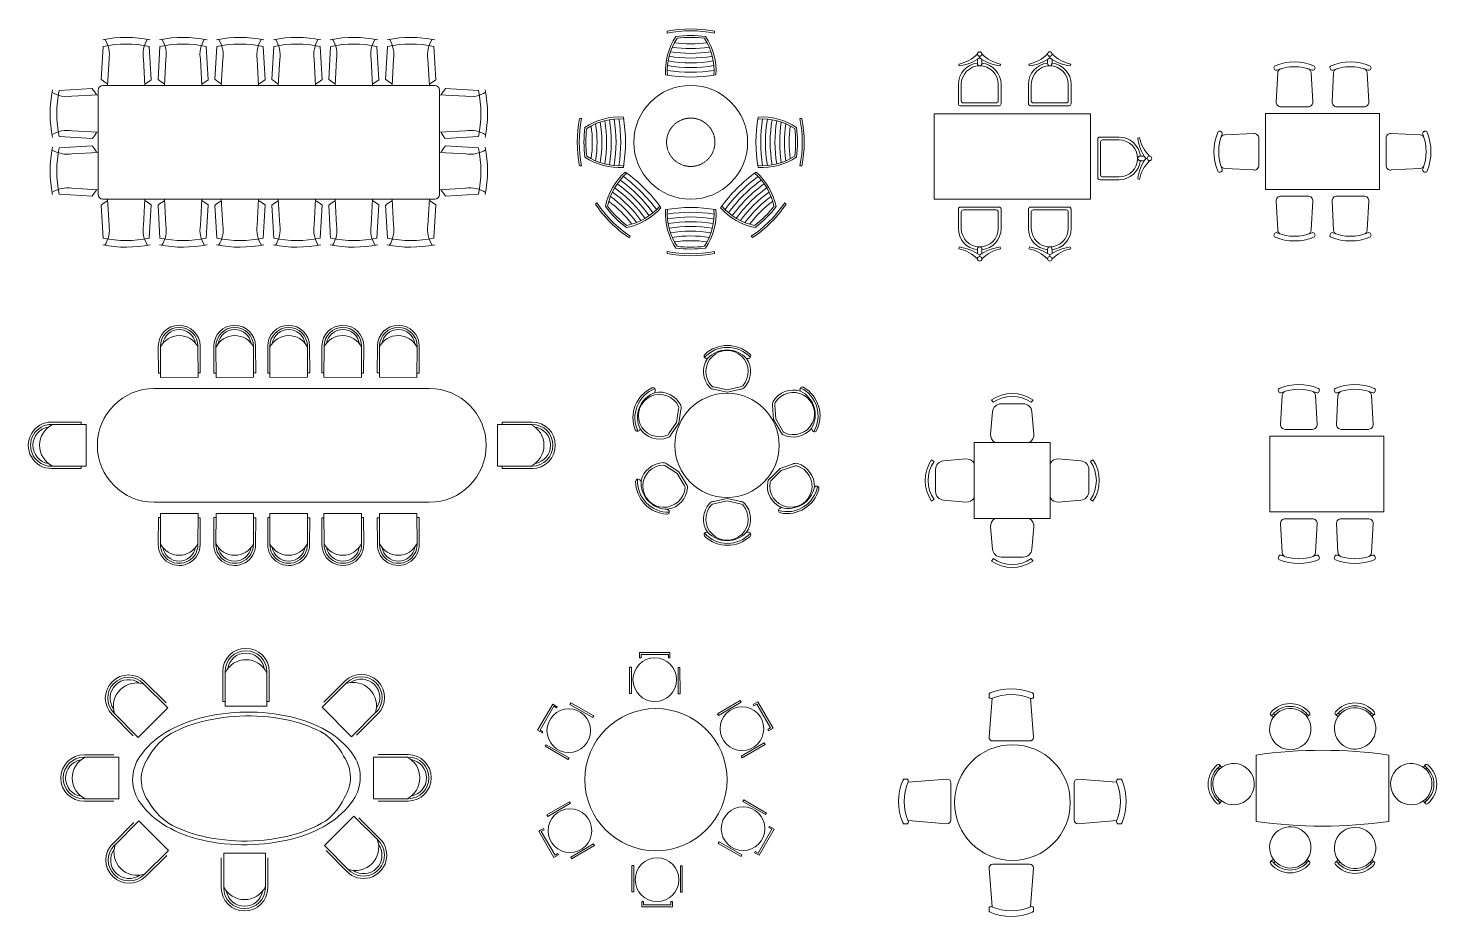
# Model space of a CAD drawing. Header units: millimetres. Extents: x 15905 to 65459, y 54615 to 76704.
# Drawn here: x 25958 to 40811, y 67320 to 76704 of the extents above; entities that cross this region are included whole.
import ezdxf

# ---------------------------------------------------------------- set-up
doc = ezdxf.new("R2010")
doc.units = ezdxf.units.MM
doc.linetypes.add('HIDDEN', pattern=[0.375, 0.25, -0.125])
doc.layers.add('Столы', color=250, linetype='Continuous', lineweight=5)

# ---------------------------------------------------------------- blocks, each defined once
blk = doc.blocks.new('ОГ32 на14персон стол1200х3600')
for p, q in [((-1768, 63), (-1748, 411)), ((-1260, 411), (-1239, 60)), ((-1168, 63), (-1148, 411)), ((-660, 411), (-639, 60)), ((-568, 63), (-548, 411)), ((-60, 411), (-39, 60)), ((32, 63), (52, 411)), ((540, 411), (561, 60)), ((632, 63), (652, 411)), ((1140, 411), (1161, 60)), ((1232, 63), (1252, 411)), ((1740, 411), (1761, 60)), ((-1701, -2), (-1685, 276)), ((-1322, 276), (-1307, -2)), ((-1101, -2), (-1085, 276)), ((-722, 276), (-707, -2)), ((-501, -2), (-485, 276)), ((-122, 276), (-107, -2)), ((99, -2), (115, 276)), ((478, 276), (493, -2)), ((699, -2), (715, 276)), ((1078, 276), (1093, -2)), ((1299, -2), (1315, 276)), ((1678, 276), (1693, -2)), ((-1750, 0), (1750, 0)), ((-1863, -32), (-2211, -52)), ((-1798, -99), (-2076, -115)), ((-1800, -50), (-1800, -1150)), ((1798, -99), (2076, -115)), ((1800, -50), (1800, -1150)), ((1863, -32), (2211, -52)), ((-2211, -540), (-1860, -561)), ((-2076, -478), (-1798, -493)), ((2076, -478), (1798, -493)), ((2211, -540), (1860, -561)), ((-2211, -660), (-1860, -639)), ((-2076, -722), (-1798, -707)), ((2076, -722), (1798, -707)), ((2211, -660), (1860, -639)), ((-1863, -1168), (-2211, -1148)), ((-1798, -1101), (-2076, -1085)), ((1798, -1101), (2076, -1085)), ((1863, -1168), (2211, -1148)), ((-1768, -1263), (-1748, -1611)), ((-1750, -1200), (1750, -1200)), ((-1701, -1198), (-1685, -1476)), ((-1322, -1476), (-1307, -1198)), ((-1260, -1611), (-1239, -1260)), ((-1168, -1263), (-1148, -1611)), ((-1101, -1198), (-1085, -1476)), ((-722, -1476), (-707, -1198)), ((-660, -1611), (-639, -1260)), ((-568, -1263), (-548, -1611)), ((-501, -1198), (-485, -1476)), ((-122, -1476), (-107, -1198)), ((-60, -1611), (-39, -1260)), ((32, -1263), (52, -1611)), ((99, -1198), (115, -1476)), ((478, -1476), (493, -1198)), ((540, -1611), (561, -1260)), ((632, -1263), (652, -1611)), ((699, -1198), (715, -1476)), ((1078, -1476), (1093, -1198)), ((1140, -1611), (1161, -1260)), ((1232, -1263), (1252, -1611)), ((1299, -1198), (1315, -1476)), ((1678, -1476), (1693, -1198)), ((1740, -1611), (1761, -1260))]:
    blk.add_line(p, q)
for centre, radius, start, end in [((-1504, -780), 1286, 78.6581, 101.0974), ((-1980, 324), 299, 350.6336, 32.8892), ((-1027, 324), 299, 147.1364, 189.3664), ((-904, -780), 1286, 78.6581, 101.0974), ((-1380, 324), 299, 350.6336, 32.8892), ((-427, 324), 299, 147.1364, 189.3664), ((-304, -780), 1286, 78.6581, 101.0974), ((-780, 324), 299, 350.6336, 32.8892), ((173, 324), 299, 147.1364, 189.3664), ((296, -780), 1286, 78.6581, 101.0974), ((-180, 324), 299, 350.6336, 32.8892), ((773, 324), 299, 147.1364, 189.3664), ((896, -780), 1286, 78.6581, 101.0974), ((420, 324), 299, 350.6336, 32.8892), ((1373, 324), 299, 147.1364, 189.3664), ((1496, -780), 1286, 78.6581, 101.0974), ((1020, 324), 299, 350.6336, 32.8892), ((1973, 324), 299, 147.1364, 189.3664), ((-1504, -780), 1216, 78.4032, 101.5625), ((-904, -780), 1216, 78.4032, 101.5625), ((-304, -780), 1216, 78.4032, 101.5625), ((296, -780), 1216, 78.4032, 101.5625), ((896, -780), 1216, 78.4032, 101.5625), ((1496, -780), 1216, 78.4032, 101.5625), ((-1750, -50), 50, 90, 180), ((-1364, 578), 654, 231.9184, 239.0427), ((-1638, 578), 654, 300.9573, 307.574), ((-764, 578), 654, 231.9184, 239.0427), ((-1038, 578), 654, 300.9573, 307.574), ((-164, 578), 654, 231.9184, 239.0427), ((-438, 578), 654, 300.9573, 307.574), ((436, 578), 654, 231.9184, 239.0427), ((162, 578), 654, 300.9573, 307.574), ((1036, 578), 654, 231.9184, 239.0427), ((762, 578), 654, 300.9573, 307.574), ((1636, 578), 654, 231.9184, 239.0427), ((1362, 578), 654, 300.9573, 307.574), ((1750, -50), 50, 0, 90), ((-1020, -296), 1286, 168.9026, 191.3419), ((-2124, 180), 299, 237.1108, 279.3664), ((-1020, -296), 1216, 168.4375, 191.5968), ((-2378, -436), 654, 30.9573, 38.0816), ((2378, -436), 654, 141.9184, 149.0427), ((2124, 180), 299, 260.6336, 302.8892), ((1020, -296), 1216, 348.4032, 11.5625), ((1020, -296), 1286, 348.6581, 11.0974), ((-2124, -773), 299, 80.6336, 122.8636), ((-2378, -162), 654, 322.426, 329.0427), ((2378, -162), 654, 210.9573, 217.574), ((2124, -773), 299, 57.1364, 99.3664), ((-1020, -904), 1286, 168.6581, 191.0974), ((-2124, -427), 299, 237.1364, 279.3664), ((-1020, -904), 1216, 168.4032, 191.5625), ((-2378, -1038), 654, 30.9573, 37.574), ((2378, -1038), 654, 142.426, 149.0427), ((2124, -427), 299, 260.6336, 302.8636), ((1020, -904), 1216, 348.4375, 11.5968), ((1020, -904), 1286, 348.9026, 11.3419), ((-2124, -1380), 299, 80.6336, 122.8892), ((-2378, -764), 654, 321.9184, 329.0427), ((-1750, -1150), 50, 180, 270), ((1750, -1150), 50, 270, 0), ((2378, -764), 654, 210.9573, 218.0816), ((2124, -1380), 299, 57.1108, 99.3664), ((-1364, -1778), 654, 120.9573, 128.0816), ((-1638, -1778), 654, 52.426, 59.0427), ((-764, -1778), 654, 120.9573, 128.0816), ((-1038, -1778), 654, 52.426, 59.0427), ((-164, -1778), 654, 120.9573, 128.0816), ((-438, -1778), 654, 52.426, 59.0427), ((436, -1778), 654, 120.9573, 128.0816), ((162, -1778), 654, 52.426, 59.0427), ((1036, -1778), 654, 120.9573, 128.0816), ((762, -1778), 654, 52.426, 59.0427), ((1636, -1778), 654, 120.9573, 128.0816), ((1362, -1778), 654, 52.426, 59.0427), ((-1980, -1524), 299, 327.1108, 9.3664), ((-1027, -1524), 299, 170.6336, 212.8636), ((-1380, -1524), 299, 327.1108, 9.3664), ((-427, -1524), 299, 170.6336, 212.8636), ((-780, -1524), 299, 327.1108, 9.3664), ((173, -1524), 299, 170.6336, 212.8636), ((-180, -1524), 299, 327.1108, 9.3664), ((773, -1524), 299, 170.6336, 212.8636), ((420, -1524), 299, 327.1108, 9.3664), ((1373, -1524), 299, 170.6336, 212.8636), ((1020, -1524), 299, 327.1108, 9.3664), ((1973, -1524), 299, 170.6336, 212.8636), ((-1504, -420), 1216, 258.4375, 281.5968), ((-904, -420), 1216, 258.4375, 281.5968), ((-304, -420), 1216, 258.4375, 281.5968), ((296, -420), 1216, 258.4375, 281.5968), ((896, -420), 1216, 258.4375, 281.5968), ((1496, -420), 1216, 258.4375, 281.5968), ((-1504, -420), 1286, 258.9026, 281.3419), ((-904, -420), 1286, 258.9026, 281.3419), ((-304, -420), 1286, 258.9026, 281.3419), ((296, -420), 1286, 258.9026, 281.3419), ((896, -420), 1286, 258.9026, 281.3419), ((1496, -420), 1286, 258.9026, 281.3419)]:
    blk.add_arc(centre, radius, start, end)
blk = doc.blocks.new('ОГ33 на8персон столR600')
for p, q in [((-250, 1151), (-250, 1171)), ((250, 1151), (250, 1171)), ((-1151, 250), (-1171, 250)), ((1151, 250), (1171, 250)), ((-1151, -250), (-1171, -250)), ((1151, -250), (1171, -250)), ((1151, -250), (1171, -250)), ((-990, -637), (-1005, -651)), ((990, -637), (1005, -651)), ((-637, -990), (-651, -1005)), ((637, -990), (651, -1005)), ((-250, -1151), (-250, -1171)), ((250, -1151), (250, -1171))]:
    blk.add_line(p, q)
blk.add_circle((0, 0), 600)
at = {"linetype": 'HIDDEN'}
blk.add_circle((0, 0), 255, dxfattribs=at)
for centre, radius, start, end in [((0, -84), 1280, 78.7343, 101.2657), ((378, 754), 645, 145.9572, 183.9107), ((0, -84), 1260, 78.553, 101.447), ((378, 754), 625, 146.7825, 184.3392), ((0, 2278), 1240, 262.0051, 277.9949), ((0, -84), 1210, 82.5806, 97.4194), ((0, -84), 1190, 83.0176, 96.9824), ((-378, 754), 625, 355.6608, 33.2175), ((-378, 754), 645, 356.0893, 34.0428), ((0, 2278), 1390, 260.561, 279.439), ((0, 2278), 1340, 260.8232, 279.1768), ((0, 2278), 1290, 261.2919, 278.7081), ((0, 2278), 1540, 260.7768, 279.2232), ((0, 2278), 1490, 260.5548, 279.4452), ((0, 2278), 1440, 260.4781, 279.5219), ((0, 2278), 1590, 260.3935, 279.6065), ((84, 0), 1280, 168.7343, 191.2657), ((84, 0), 1260, 168.553, 191.447), ((84, 0), 1210, 172.5806, 187.4194), ((-754, -378), 645, 86.0893, 124.0428), ((-754, -378), 625, 85.6608, 123.2175), ((-2278, 0), 1240, 352.0051, 7.9949), ((-2278, 0), 1290, 351.2919, 8.7081), ((-2278, 0), 1340, 350.8232, 9.1768), ((-2278, 0), 1390, 350.561, 9.439), ((-2278, 0), 1440, 350.4781, 9.5219), ((-2278, 0), 1490, 350.5548, 9.4452), ((-2278, 0), 1540, 350.7768, 9.2232), ((-2278, 0), 1590, 350.3935, 9.6065), ((2278, 0), 1590, 170.3935, 189.6065), ((754, -378), 625, 56.7825, 94.3392), ((754, -378), 645, 55.9572, 93.9107), ((2278, 0), 1540, 170.7768, 189.2232), ((2278, 0), 1490, 170.5548, 189.4452), ((2278, 0), 1440, 170.4781, 189.5219), ((2278, 0), 1390, 170.561, 189.439), ((2278, 0), 1340, 170.8232, 189.1768), ((2278, 0), 1290, 171.2919, 188.7081), ((2278, 0), 1240, 172.0051, 187.9949), ((-84, 0), 1210, 352.5806, 7.4194), ((-84, 0), 1260, 348.553, 11.447), ((-84, 0), 1280, 348.7343, 11.2657), ((84, 0), 1190, 173.0176, 186.9824), ((-84, 0), 1190, 353.0176, 6.9824), ((-754, 378), 625, 236.7825, 274.3392), ((754, 378), 625, 265.6608, 303.2175), ((-754, 378), 645, 235.9572, 273.9107), ((754, 378), 645, 266.0893, 304.0428), ((-266, -801), 645, 131.0893, 169.0428), ((-266, -801), 625, 130.6608, 168.2175), ((-1611, -1611), 1440, 35.4781, 54.5219), ((-1611, -1611), 1490, 35.5548, 54.4452), ((-1611, -1611), 1540, 35.7768, 54.2232), ((-1611, -1611), 1590, 35.3935, 54.6065), ((1611, -1611), 1590, 125.3935, 144.6065), ((1611, -1611), 1540, 125.7768, 144.2232), ((1611, -1611), 1490, 125.5548, 144.4452), ((1611, -1611), 1440, 125.4781, 144.5219), ((266, -801), 625, 11.7825, 49.3392), ((266, -801), 645, 10.9572, 48.9107), ((-1611, -1611), 1290, 36.2919, 53.7081), ((-1611, -1611), 1340, 35.8232, 54.1768), ((-1611, -1611), 1390, 35.561, 54.439), ((1611, -1611), 1390, 125.561, 144.439), ((1611, -1611), 1340, 125.8232, 144.1768), ((1611, -1611), 1290, 126.2919, 143.7081), ((59, 59), 1280, 213.7343, 236.2657), ((59, 59), 1260, 213.553, 236.447), ((59, 59), 1210, 217.5806, 232.4194), ((59, 59), 1190, 218.0176, 231.9824), ((-1611, -1611), 1240, 37.0051, 52.9949), ((-801, -266), 645, 280.9572, 318.9107), ((-801, -266), 625, 281.7825, 319.3392), ((378, -754), 645, 176.0893, 214.0428), ((0, -2278), 1590, 80.3935, 99.6065), ((378, -754), 625, 175.6608, 213.2175), ((0, -2278), 1540, 80.7768, 99.2232), ((-378, -754), 625, 326.7825, 4.3392), ((-378, -754), 645, 325.9572, 3.9107), ((801, -266), 645, 221.0893, 259.0428), ((801, -266), 625, 220.6608, 258.2175), ((1611, -1611), 1240, 127.0051, 142.9949), ((-59, 59), 1260, 303.553, 326.447), ((-59, 59), 1280, 303.7343, 326.2657), ((-59, 59), 1190, 308.0176, 321.9824), ((-59, 59), 1210, 307.5806, 322.4194), ((0, -2278), 1490, 80.5548, 99.4452), ((0, -2278), 1440, 80.4781, 99.5219), ((0, -2278), 1390, 80.561, 99.439), ((0, -2278), 1340, 80.8232, 99.1768), ((0, -2278), 1290, 81.2919, 98.7081), ((0, -2278), 1240, 82.0051, 97.9949), ((0, 84), 1260, 258.553, 281.447), ((0, 84), 1280, 258.7343, 281.2657), ((0, 84), 1210, 262.5806, 277.4194), ((0, 84), 1190, 263.0176, 276.9824)]:
    blk.add_arc(centre, radius, start, end)
blk = doc.blocks.new('ОГ34 на12персон стол1200х4100')
for p, q in [((-2439, 447), (-2437, 119)), ((-2417, 447), (-2415, 164)), ((-1854, 447), (-1852, 119)), ((-1831, 447), (-1830, 164)), ((-1285, 447), (-1284, 119)), ((-1263, 447), (-1261, 164)), ((-1132, 447), (-1133, 164)), ((-1109, 447), (-1111, 119)), ((-547, 447), (-548, 164)), ((-524, 447), (-526, 119)), ((-2858, 445), (-2856, 162)), ((-2835, 445), (-2833, 117)), ((-2272, 445), (-2271, 162)), ((-2250, 445), (-2248, 117)), ((-1704, 445), (-1702, 162)), ((-1681, 445), (-1680, 117)), ((-713, 445), (-715, 117)), ((-691, 445), (-692, 162)), ((-128, 445), (-130, 117)), ((-106, 445), (-107, 162)), ((-2834, 162), (-2856, 162)), ((-2415, 164), (-2438, 164)), ((-2248, 162), (-2271, 162)), ((-1830, 164), (-1852, 164)), ((-1680, 162), (-1702, 162)), ((-1261, 164), (-1284, 164)), ((-1133, 164), (-1111, 164)), ((-715, 162), (-692, 162)), ((-548, 164), (-525, 164)), ((-129, 162), (-107, 162)), ((-2900, 0), (0, 0)), ((-2437, 119), (-2833, 117)), ((-1852, 119), (-2248, 117)), ((-1284, 119), (-1680, 117)), ((-1111, 119), (-715, 117)), ((-526, 119), (-130, 117)), ((-3984, -354), (-3669, -354)), ((-3984, -379), (-3619, -379)), ((-3669, -354), (-3669, -379)), ((-3619, -379), (-3619, -819)), ((1084, -379), (719, -379)), ((719, -379), (719, -819)), ((1084, -354), (769, -354)), ((769, -354), (769, -379)), ((-3984, -819), (-3619, -819)), ((-3984, -844), (-3669, -844)), ((-3669, -819), (-3669, -844)), ((1084, -819), (719, -819)), ((769, -819), (769, -844)), ((1084, -844), (769, -844)), ((-2900, -1200), (0, -1200)), ((-2835, -1645), (-2833, -1317)), ((-2437, -1319), (-2833, -1317)), ((-2439, -1647), (-2437, -1319)), ((-2250, -1645), (-2248, -1317)), ((-1852, -1319), (-2248, -1317)), ((-1854, -1647), (-1852, -1319)), ((-1681, -1645), (-1680, -1317)), ((-1284, -1319), (-1680, -1317)), ((-1285, -1647), (-1284, -1319)), ((-1111, -1319), (-715, -1317)), ((-1109, -1647), (-1111, -1319)), ((-713, -1645), (-715, -1317)), ((-526, -1319), (-130, -1317)), ((-524, -1647), (-526, -1319)), ((-128, -1645), (-130, -1317)), ((-2858, -1645), (-2856, -1362)), ((-2834, -1362), (-2856, -1362)), ((-2415, -1364), (-2438, -1364)), ((-2417, -1647), (-2415, -1364)), ((-2272, -1645), (-2271, -1362)), ((-2248, -1362), (-2271, -1362)), ((-1830, -1364), (-1852, -1364)), ((-1831, -1647), (-1830, -1364)), ((-1704, -1645), (-1702, -1362)), ((-1680, -1362), (-1702, -1362)), ((-1261, -1364), (-1284, -1364)), ((-1263, -1647), (-1261, -1364)), ((-1132, -1647), (-1133, -1364)), ((-1133, -1364), (-1111, -1364)), ((-715, -1362), (-692, -1362)), ((-691, -1645), (-692, -1362)), ((-547, -1647), (-548, -1364)), ((-548, -1364), (-525, -1364)), ((-129, -1362), (-107, -1362)), ((-106, -1645), (-107, -1362))]:
    blk.add_line(p, q)
for centre, radius, start, end in [((-911, 446), 221, 359.726, 179.726), ((-911, 446), 198, 359.726, 179.726), ((-911, 446), 176, 9.0718, 170.3802), ((-326, 446), 221, 359.726, 179.726), ((-326, 446), 198, 359.726, 179.726), ((-326, 446), 176, 9.0718, 170.3802), ((-912, 338), 221, 25.8349, 153.6171), ((-327, 338), 221, 25.8349, 153.6171), ((-2900, -600), 600, 90, 270), ((0, -600), 600, 270, 90), ((964, -599), 245, 296.1532, 63.9354), ((1084, -599), 245, 270.0443, 90.0443), ((1084, -599), 220, 270.0443, 90.0443), ((1084, -599), 195, 279.3901, 80.6984), ((-2637, -1646), 221, 179.726, 359.726), ((-2637, -1538), 221, 205.8349, 333.6171), ((-2637, -1646), 198, 179.726, 359.726), ((-2637, -1646), 176, 189.0718, 350.3802), ((-2052, -1646), 221, 179.726, 359.726), ((-2051, -1538), 221, 205.8349, 333.6171), ((-2052, -1646), 198, 179.726, 359.726), ((-2052, -1646), 176, 189.0718, 350.3802), ((-1483, -1646), 221, 179.726, 359.726), ((-1483, -1538), 221, 205.8349, 333.6171), ((-1483, -1646), 198, 179.726, 359.726), ((-1483, -1646), 176, 189.0718, 350.3802)]:
    blk.add_arc(centre, radius, start, end)
at = {"extrusion": (0, 0, -1)}
for centre, major_axis, start_param, end_param in [((-2637, 446), (-156, 156), -0.79018, 2.351412), ((-2637, 446), (-140, 140), -0.79018, 2.351412), ((-2637, 446), (-124, 124), -0.627065, 2.188297), ((-2052, 446), (-156, 156), -0.79018, 2.351412), ((-2052, 446), (-140, 140), -0.79018, 2.351412), ((-2052, 446), (-124, 124), -0.627065, 2.188297), ((-1483, 446), (-156, 156), -0.79018, 2.351412), ((-1483, 446), (-140, 140), -0.79018, 2.351412), ((-1483, 446), (-124, 124), -0.627065, 2.188297), ((-2637, 338), (156, 156), -1.90529, 0.32493), ((-2051, 338), (156, 156), -1.90529, 0.32493), ((-1483, 338), (156, 156), -1.90529, 0.32493)]:
    blk.add_ellipse(centre, major_axis=major_axis, ratio=1, start_param=start_param, end_param=end_param, dxfattribs=at)
for centre, major_axis, start_param, end_param in [((-3984, -599), (-173, 173), -0.786171, 2.355422), ((-3984, -599), (-156, 156), -0.786171, 2.355422), ((-3984, -599), (138, 138), 0.947741, 3.763103), ((-3864, -599), (-173, 173), -0.330484, 1.899736), ((-911, -1646), (-156, 156), 0.79018, 3.931773), ((-912, -1538), (156, 156), 2.816663, 5.046883), ((-911, -1646), (-140, 140), 0.79018, 3.931773), ((-911, -1646), (124, 124), 2.524092, 5.339454), ((-326, -1646), (-156, 156), 0.79018, 3.931773), ((-327, -1538), (156, 156), 2.816663, 5.046883), ((-326, -1646), (-140, 140), 0.79018, 3.931773), ((-326, -1646), (124, 124), 2.524092, 5.339454)]:
    blk.add_ellipse(centre, major_axis=major_axis, ratio=1, start_param=start_param, end_param=end_param)
blk = doc.blocks.new('ОГ35 на6персон столR550')
for p, q in [((-217, 916), (-205, 916)), ((205, 917), (225, 917)), ((-139, 616), (0, 586)), ((0, 586), (139, 617)), ((-765, 556), (-757, 574)), ((-144, 592), (0, 560)), ((0, 560), (144, 592)), ((770, 584), (773, 573)), ((-533, 243), (-511, 383)), ((-509, 233), (-486, 379)), ((480, 421), (491, 274)), ((505, 423), (515, 281)), ((-921, 164), (-917, 175)), ((-613, 125), (-533, 243)), ((-593, 111), (-509, 233)), ((491, 274), (563, 145)), ((515, 281), (585, 157)), ((891, 180), (897, 161)), ((-526, -298), (-644, -219)), ((-507, -280), (-630, -198)), ((-431, -407), (-507, -280)), ((559, -244), (453, -348)), ((572, -266), (470, -366)), ((698, -196), (559, -244)), ((707, -219), (572, -266)), ((-907, -378), (-921, -363)), ((-452, -419), (-526, -298)), ((931, -433), (921, -439)), ((-144, -592), (0, -560)), ((-139, -616), (0, -586)), ((0, -560), (144, -592)), ((0, -586), (139, -617)), ((-616, -683), (-624, -675)), ((572, -656), (555, -666)), ((-217, -916), (-205, -916)), ((205, -917), (225, -917))]:
    blk.add_line(p, q)
blk.add_circle((0, 0), 550)
for centre, radius, start, end in [((4, 706), 348, 46.8427, 133.2179), ((0, 778), 248, 145.9919, 222.3215), ((-217, 941), 25, 133.2179, 270.0303), ((4, 706), 328, 42.5263, 137.5342), ((0, 778), 223, 317.739, 222.3215), ((0, 727), 279, 42.7248, 137.3357), ((0, 778), 248, 317.739, 34.0686), ((225, 942), 25, 270.0303, 46.8427), ((-644, 291), 348, 115.0927, 201.4679), ((-644, 291), 328, 110.7763, 205.7842), ((-781, 583), 25, 338.2803, 115.0927), ((-139, 651), 60, 222.3215, 270.0303), ((-139, 651), 35, 222.3215, 270.0303), ((139, 652), 35, 270.0303, 317.739), ((139, 652), 60, 270.0303, 317.739), ((794, 591), 25, 59.9297, 196.7421), ((632, 312), 328, 329.2382, 64.246), ((632, 312), 348, 333.5545, 59.9297), ((-665, 295), 279, 110.9748, 205.5857), ((-712, 314), 223, 25.989, 290.5715), ((-712, 314), 248, 25.989, 102.3186), ((538, 433), 60, 149.0334, 196.7421), ((699, 336), 248, 72.7038, 149.0334), ((538, 433), 35, 149.0334, 196.7421), ((699, 336), 223, 244.4509, 149.0334), ((651, 322), 279, 329.4367, 64.0475), ((-543, 396), 35, 338.2803, 25.989), ((-543, 396), 60, 338.2803, 25.989), ((-944, 173), 25, 201.4679, 338.2803), ((-712, 314), 248, 214.2419, 290.5715), ((618, 167), 60, 196.7421, 244.4509), ((618, 167), 35, 196.7421, 244.4509), ((699, 336), 248, 244.4509, 320.7805), ((921, 168), 25, 196.7421, 333.5545), ((-646, 138), 35, 290.5715, 338.2803), ((-646, 138), 60, 290.5715, 338.2803), ((-665, -430), 248, 91.3843, 167.7139), ((-665, -430), 223, 91.3843, 355.9668), ((-670, -243), 60, 43.6755, 91.3843), ((-670, -243), 35, 43.6755, 91.3843), ((673, -430), 223, 169.4871, 74.0696), ((725, -249), 60, 74.0696, 121.7784), ((725, -249), 35, 74.0696, 121.7784), ((673, -430), 248, 357.74, 74.0696), ((-939, -381), 25, 43.6755, 180.4879), ((-616, -378), 348, 180.4879, 266.8632), ((-616, -378), 328, 176.1716, 271.1795), ((-628, -395), 279, 176.3701, 270.981), ((-478, -444), 35, 355.9668, 43.6755), ((-478, -444), 60, 355.9668, 43.6755), ((673, -430), 248, 169.4871, 245.8167), ((489, -395), 60, 121.7784, 169.4871), ((489, -395), 35, 121.7784, 169.4871), ((632, -371), 328, 254.2744, 349.2823), ((647, -386), 279, 254.4729, 349.0838), ((944, -454), 25, 344.966, 121.7784), ((-665, -430), 248, 279.6372, 355.9668), ((-139, -651), 60, 89.9697, 137.6785), ((139, -652), 60, 42.261, 89.9697), ((632, -371), 348, 258.5907, 344.966), ((-634, -700), 25, 266.8632, 43.6755), ((0, -778), 248, 137.6785, 214.0081), ((0, -778), 223, 137.6785, 42.261), ((-139, -651), 35, 89.9697, 137.6785), ((139, -652), 35, 42.261, 89.9697), ((0, -778), 248, 325.9314, 42.261), ((568, -687), 25, 121.7784, 258.5907), ((-217, -941), 25, 89.9697, 226.7821), ((4, -706), 328, 222.4658, 317.4737), ((4, -706), 348, 226.7821, 313.1573), ((0, -727), 279, 222.6643, 317.2752), ((225, -942), 25, 313.1573, 89.9697)]:
    blk.add_arc(centre, radius, start, end)
blk = doc.blocks.new('ОГ36 на8персон стол1400х2400')
for p, q in [((-1450, 1111), (-1450, 796)), ((-1425, 1111), (-1425, 746)), ((-985, 1111), (-985, 746)), ((-960, 1111), (-960, 796)), ((-2288, 986), (-2030, 728)), ((-2270, 1004), (-2047, 781)), ((-145, 993), (-403, 735)), ((-162, 1011), (-385, 788)), ((-1450, 796), (-1425, 796)), ((-1425, 746), (-985, 746)), ((-985, 796), (-960, 796)), ((-2616, 657), (-2394, 435)), ((-2599, 675), (-2341, 417)), ((-2341, 417), (-2030, 728)), ((-403, 735), (-92, 424)), ((166, 682), (-92, 424)), ((184, 664), (-39, 441)), ((-2912, 233), (-2597, 233)), ((-2912, 208), (-2547, 208)), ((-2547, -232), (-2547, 208)), ((139, 210), (139, -230)), ((504, 210), (139, 210)), ((504, 235), (189, 235)), ((-2912, -232), (-2547, -232)), ((-2912, -257), (-2597, -257)), ((504, -230), (139, -230)), ((504, -255), (189, -255)), ((-67, -413), (-378, -724)), ((191, -671), (-67, -413)), ((208, -653), (-14, -430)), ((-2610, -704), (-2387, -481)), ((-2592, -722), (-2334, -464)), ((-2023, -775), (-2334, -464)), ((-120, -982), (-378, -724)), ((-2281, -1033), (-2023, -775)), ((-2263, -1051), (-2041, -828)), ((-1465, -1169), (-1465, -854)), ((-1000, -804), (-1440, -804)), ((-1440, -1169), (-1440, -804)), ((-1000, -1169), (-1000, -804)), ((-975, -1169), (-975, -854)), ((-138, -1000), (-361, -777))]:
    blk.add_line(p, q)
for points in [[(0, 0, 0.155603), (-81, 244, 0.106718), (-358, 490, 0.072877), (-727, 633, 0.05934), (-1209, 684, 0.05934), (-1690, 620, 0.072877), (-2055, 467, 0.106718), (-2325, 214, 0.155603), (-2400, -32, 0.155603), (-2318, -276, 0.106718), (-2042, -522, 0.072877), (-1673, -665, 0.05934), (-1191, -716, 0.05934), (-710, -652, 0.072877), (-345, -500, 0.106718), (-75, -246, 0.155603)], [(-103, -1, 0.155603), (-177, 220, 0.121702), (-378, 455, 0.072877), (-736, 594, 0.05934), (-1209, 644, 0.05934), (-1680, 581, 0.072877), (-2034, 433, 0.118571), (-2242, 192, 0.155603), (-2309, -31, 0.155603), (-2236, -252, 0.118571), (-2022, -488, 0.072877), (-1664, -626, 0.05934), (-1191, -676, 0.05934), (-720, -613, 0.072877), (-365, -465, 0.121702), (-171, -224, 0.155603)]]:
    blk.add_lwpolyline(points, format="xyb", close=True)
for centre, radius, start, end in [((-1205, 1111), 245, 0, 180), ((-1205, 1111), 220, 0, 180), ((-1205, 991), 245, 26.1089, 153.8911), ((-1205, 1111), 195, 9.3458, 170.6542), ((-2443, 831), 245, 45, 225), ((-2443, 831), 220, 45, 225), ((11, 837), 245, 315, 135), ((11, 837), 220, 315, 135), ((-2443, 831), 195, 54.3458, 215.6542), ((-2358, 746), 245, 71.1089, 198.8911), ((-74, 752), 245, 341.1089, 108.8911), ((11, 837), 195, 324.3458, 125.6542), ((-2912, -12), 245, 90, 270), ((-2912, -12), 220, 90, 270), ((-2912, -12), 195, 99.3458, 260.6542), ((-2792, -12), 245, 116.1089, 243.8911), ((384, -10), 245, 296.1089, 63.8911), ((504, -10), 245, 270, 90), ((504, -10), 220, 270, 90), ((504, -10), 195, 279.3458, 80.6542), ((-2437, -877), 245, 135, 315), ((-2437, -877), 220, 135, 315), ((-2352, -793), 245, 161.1089, 288.8911), ((35, -826), 245, 225, 45), ((-50, -742), 245, 251.1089, 18.8911), ((35, -826), 220, 225, 45), ((35, -826), 195, 234.3458, 35.6542), ((-2437, -877), 195, 144.3458, 305.6542), ((-1220, -1169), 245, 180, 0), ((-1220, -1049), 245, 206.1089, 333.8911), ((-1220, -1169), 220, 180, 0), ((-1220, -1169), 195, 189.3458, 350.6542)]:
    blk.add_arc(centre, radius, start, end)
blk = doc.blocks.new('ОГ37 на6персон столR750')
for p, q in [((147, 1342), (-173, 1341)), ((-173, 1341), (-173, 1285)), ((147, 1342), (147, 1286)), ((147, 1319), (147, 1342)), ((-173, 1285), (-157, 1285)), ((-157, 1319), (132, 1319)), ((-157, 1319), (-157, 1285)), ((132, 1319), (132, 1286)), ((147, 1286), (132, 1286)), ((-278, 1187), (-277, 909)), ((-259, 1187), (-278, 1187)), ((-258, 909), (-259, 1187)), ((253, 1183), (234, 1182)), ((234, 1182), (234, 904)), ((254, 904), (253, 1183)), ((-277, 909), (-258, 909)), ((234, 904), (254, 904)), ((-1088, 798), (-1248, 521)), ((-1221, 523), (-1077, 774)), ((-1088, 798), (-1040, 770)), ((-1069, 787), (-1088, 798)), ((-1077, 774), (-1047, 757)), ((-1040, 770), (-1047, 757)), ((-898, 810), (-907, 794)), ((-907, 794), (-666, 655)), ((-656, 672), (-898, 810)), ((889, 834), (648, 695)), ((658, 678), (899, 818)), ((899, 818), (889, 834)), ((1075, 820), (1026, 792)), ((1026, 792), (1034, 778)), ((1064, 796), (1034, 778)), ((1064, 796), (1209, 546)), ((1236, 543), (1075, 820)), ((-666, 655), (-656, 672)), ((648, 695), (658, 678)), ((-1248, 521), (-1199, 493)), ((-1221, 523), (-1191, 506)), ((-1199, 493), (-1191, 506)), ((1209, 546), (1179, 529)), ((1187, 515), (1179, 529)), ((1236, 543), (1187, 515)), ((1216, 532), (1236, 543)), ((-1157, 369), (-1167, 353)), ((-1167, 353), (-926, 214)), ((-916, 231), (-1157, 369)), ((1141, 389), (900, 249)), ((910, 232), (1151, 372)), ((1151, 372), (1141, 389)), ((-926, 214), (-916, 231)), ((900, 249), (910, 232)), ((-910, -232), (-1151, -372)), ((-1141, -389), (-900, -249)), ((-900, -249), (-910, -232)), ((926, -214), (916, -231)), ((916, -231), (1157, -369)), ((1167, -353), (926, -214)), ((-1151, -372), (-1141, -389)), ((1157, -369), (1167, -353)), ((-1236, -543), (-1187, -515)), ((-1216, -532), (-1236, -543)), ((-1236, -543), (-1075, -820)), ((-1209, -546), (-1179, -529)), ((-1064, -796), (-1209, -546)), ((-1187, -515), (-1179, -529)), ((1221, -523), (1077, -774)), ((1088, -798), (1248, -521)), ((1199, -493), (1191, -506)), ((1221, -523), (1191, -506)), ((1248, -521), (1199, -493)), ((-658, -678), (-899, -818)), ((-889, -834), (-648, -695)), ((-648, -695), (-658, -678)), ((666, -655), (656, -672)), ((656, -672), (898, -810)), ((907, -794), (666, -655)), ((-1075, -820), (-1026, -792)), ((-1064, -796), (-1034, -778)), ((-1026, -792), (-1034, -778)), ((-899, -818), (-889, -834)), ((898, -810), (907, -794)), ((1040, -770), (1047, -757)), ((1088, -798), (1040, -770)), ((1077, -774), (1047, -757)), ((1069, -787), (1088, -798)), ((-254, -904), (-253, -1183)), ((-234, -904), (-254, -904)), ((-234, -1182), (-234, -904)), ((258, -909), (259, -1187)), ((277, -909), (258, -909)), ((278, -1187), (277, -909)), ((-253, -1183), (-234, -1182)), ((259, -1187), (278, -1187)), ((-147, -1286), (-132, -1286)), ((-147, -1342), (-147, -1286)), ((-147, -1319), (-147, -1342)), ((-132, -1319), (-132, -1286)), ((157, -1319), (-132, -1319)), ((157, -1319), (157, -1285)), ((173, -1285), (157, -1285)), ((173, -1341), (173, -1285)), ((-147, -1342), (173, -1341))]:
    blk.add_line(p, q)
for centre, radius in [((-12, 1055), 230), ((-919, 517), 230), ((0, 0), 750), ((907, 538), 230), ((919, -517), 230), ((-907, -538), 230), ((12, -1055), 230)]:
    blk.add_circle(centre, radius)
blk = doc.blocks.new('ОГ66_на4персон_столR610')
for p, q in [((-247, 1151), (-247, 1103)), ((-247, 1117), (-247, 1138)), ((-247, 690), (-214, 1100)), ((223, 690), (190, 1100)), ((223, 1151), (223, 1103)), ((223, 1117), (223, 1138)), ((-207, 650), (183, 650)), ((-1151, 247), (-1103, 247)), ((-1117, 247), (-1138, 247)), ((-690, 247), (-1100, 214)), ((-650, 207), (-650, -183)), ((650, 207), (650, -183)), ((690, 247), (1100, 214)), ((1151, 247), (1103, 247)), ((1117, 247), (1138, 247)), ((-1151, -223), (-1103, -223)), ((-1117, -223), (-1138, -223)), ((-690, -223), (-1100, -190)), ((690, -223), (1100, -190)), ((1151, -223), (1103, -223)), ((1117, -223), (1138, -223)), ((-247, -690), (-214, -1100)), ((-207, -650), (183, -650)), ((223, -690), (190, -1100)), ((-247, -1151), (-247, -1103)), ((-247, -1117), (-247, -1138)), ((223, -1151), (223, -1103)), ((223, -1117), (223, -1138))]:
    blk.add_line(p, q)
blk.add_circle((0, 0), 610)
for centre, radius, start, end in [((-12, 610), 590, 67.8428, 112.1572), ((-227, 1138), 20, 112.1572, 180), ((-227, 1117), 20, 180, 293.0081), ((-12, 610), 530, 66.9919, 113.0081), ((203, 1117), 20, 246.9919, 0), ((203, 1138), 20, 0, 67.8428), ((-207, 690), 40, 180, 270), ((183, 690), 40, 270, 0), ((-610, 12), 590, 157.8428, 202.1572), ((-1138, 227), 20, 90, 157.8428), ((-610, 12), 530, 156.9919, 203.0081), ((-1117, 227), 20, 336.9919, 90), ((-690, 207), 40, 0, 90), ((690, 207), 40, 90, 180), ((1117, 227), 20, 90, 203.0081), ((610, 12), 530, 336.9919, 23.0081), ((1138, 227), 20, 22.1572, 90), ((610, 12), 590, 337.8428, 22.1572), ((-1138, -203), 20, 202.1572, 270), ((-1117, -203), 20, 270, 23.0081), ((-690, -183), 40, 270, 0), ((690, -183), 40, 180, 270), ((1117, -203), 20, 156.9919, 270), ((1138, -203), 20, 270, 337.8428), ((-207, -690), 40, 90, 180), ((183, -690), 40, 0, 90), ((-227, -1117), 20, 66.9919, 180), ((-227, -1138), 20, 180, 247.8428), ((-12, -610), 590, 247.8428, 292.1572), ((-12, -610), 530, 246.9919, 293.0081), ((203, -1117), 20, 0, 113.0081), ((203, -1138), 20, 292.1572, 0)]:
    blk.add_arc(centre, radius, start, end)
blk = doc.blocks.new('ОГ62_на5персон_стол1650х900')
for p, q in [((480, 1105), (480, 1104)), ((480, 1057), (480, 1040)), ((1219, 1105), (1219, 1104)), ((1219, 1057), (1219, 1040)), ((259, 973), (264, 956)), ((456, 1024), (456, 983)), ((503, 1024), (503, 983)), ((700, 973), (695, 956)), ((999, 973), (1004, 956)), ((1196, 1024), (1196, 983)), ((1243, 1024), (1243, 983)), ((1440, 973), (1435, 956)), ((255, 760), (255, 555)), ((285, 760), (285, 585)), ((675, 760), (675, 585)), ((705, 760), (705, 555)), ((994, 760), (994, 555)), ((1024, 760), (1024, 585)), ((1414, 760), (1414, 585)), ((1444, 760), (1444, 555)), ((0, 450), (1650, 450)), ((0, 450), (0, -450)), ((275, 535), (685, 535)), ((305, 565), (655, 565)), ((1014, 535), (1424, 535)), ((1044, 565), (1394, 565)), ((1650, 450), (1650, -450)), ((1725, 184), (1725, -226)), ((1950, 204), (1745, 204)), ((1755, 154), (1755, -196)), ((1950, 174), (1775, 174)), ((2164, 199), (2146, 194)), ((2215, 2), (2174, 2)), ((2215, -45), (2174, -45)), ((2247, -21), (2231, -21)), ((1950, -246), (1745, -246)), ((1950, -216), (1775, -216)), ((2164, -242), (2146, -237)), ((0, -450), (1650, -450)), ((255, -760), (255, -555)), ((275, -535), (685, -535)), ((285, -760), (285, -585)), ((305, -565), (655, -565)), ((675, -760), (675, -585)), ((705, -760), (705, -555)), ((994, -760), (994, -555)), ((1014, -535), (1424, -535)), ((1024, -760), (1024, -585)), ((1044, -565), (1394, -565)), ((1414, -760), (1414, -585)), ((1444, -760), (1444, -555)), ((259, -973), (264, -956)), ((456, -1024), (456, -983)), ((503, -1024), (503, -983)), ((700, -973), (695, -956)), ((999, -973), (1004, -956)), ((1196, -1024), (1196, -983)), ((1243, -1024), (1243, -983)), ((1440, -973), (1435, -956)), ((480, -1057), (480, -1040)), ((480, -1105), (480, -1104)), ((1219, -1057), (1219, -1040)), ((1219, -1105), (1219, -1104))]:
    blk.add_line(p, q)
for centre in [(480, 1080), (1219, 1080), (2271, -21), (480, -1080), (1219, -1080)]:
    blk.add_circle(centre, 23.6)
for centre, radius, start, end in [((173, 1366), 402, 282.3868, 314.7419), ((201, 1432), 481, 277.491, 305.3585), ((758, 1432), 481, 234.6415, 262.509), ((786, 1366), 402, 225.2581, 257.6132), ((912, 1366), 402, 282.3868, 314.7419), ((941, 1432), 481, 277.491, 305.3585), ((1497, 1432), 481, 234.6415, 262.509), ((1526, 1366), 402, 225.2581, 257.6132), ((480, 760), 225, 96.0124, 180), ((480, 760), 195, 0, 180), ((480, 978), 23.6, 167.1116, 12.8884), ((480, 760), 225, 0, 83.9876), ((1219, 760), 225, 96.0124, 180), ((1219, 760), 195, 0, 180), ((1219, 978), 23.6, 167.1116, 12.8884), ((1219, 760), 225, 0, 83.9876), ((275, 555), 20, 180, 270), ((305, 585), 20, 180, 270), ((655, 585), 20, 270, 0), ((685, 555), 20, 270, 0), ((1014, 555), 20, 180, 270), ((1044, 585), 20, 180, 270), ((1394, 585), 20, 270, 0), ((1424, 555), 20, 270, 0), ((1745, 184), 20, 90, 180), ((1775, 154), 20, 90, 180), ((1950, -21), 225, 6.0124, 90), ((1950, -21), 195, 270, 90), ((2623, 257), 481, 187.491, 215.3585), ((2557, 286), 402, 192.3868, 224.7419), ((2169, -21), 23.6, 77.1116, 282.8884), ((1950, -21), 225, 270, 353.9876), ((2623, -299), 481, 144.6415, 172.509), ((2557, -328), 402, 135.2581, 167.6132), ((1745, -226), 20, 180, 270), ((1775, -196), 20, 180, 270), ((275, -555), 20, 90, 180), ((305, -585), 20, 90, 180), ((655, -585), 20, 0, 90), ((685, -555), 20, 0, 90), ((1014, -555), 20, 90, 180), ((1044, -585), 20, 90, 180), ((1394, -585), 20, 0, 90), ((1424, -555), 20, 0, 90), ((480, -760), 225, 180, 263.9876), ((480, -760), 195, 180, 0), ((480, -760), 225, 276.0124, 0), ((1219, -760), 225, 180, 263.9876), ((1219, -760), 195, 180, 0), ((1219, -760), 225, 276.0124, 0), ((173, -1366), 402, 45.2581, 77.6132), ((201, -1432), 481, 54.6415, 82.509), ((480, -978), 23.6, 347.1116, 192.8884), ((758, -1432), 481, 97.491, 125.3585), ((786, -1366), 402, 102.3868, 134.7419), ((912, -1366), 402, 45.2581, 77.6132), ((941, -1432), 481, 54.6415, 82.509), ((1219, -978), 23.6, 347.1116, 192.8884), ((1497, -1432), 481, 97.491, 125.3585), ((1526, -1366), 402, 102.3868, 134.7419)]:
    blk.add_arc(centre, radius, start, end)
blk = doc.blocks.new('ОГ67_на6персон_стол1400х800')
for p, q in [((-546, 373), (-518, 352)), ((-515, 387), (-499, 375)), ((-166, 387), (-186, 373)), ((-132, 375), (-163, 352)), ((137, 379), (165, 358)), ((167, 393), (184, 381)), ((516, 393), (497, 379)), ((551, 381), (519, 358)), ((-1100, -184), (-1086, -203)), ((-1087, -149), (-1065, -181)), ((1087, -149), (1065, -181)), ((1100, -184), (1086, -203)), ((-1100, -533), (-1088, -517)), ((-1085, -563), (-1065, -536)), ((1085, -563), (1065, -536)), ((1100, -533), (1088, -517)), ((-546, -1173), (-518, -1152)), ((-515, -1187), (-499, -1175)), ((-166, -1187), (-186, -1173)), ((-132, -1175), (-163, -1152)), ((137, -1179), (165, -1158)), ((167, -1193), (184, -1181)), ((516, -1193), (497, -1179)), ((551, -1181), (519, -1158))]:
    blk.add_line(p, q)
for points in [[(490, 68, 2.852439), (218, 52, 0.350569), (490, 68)], [(-193, 62, 2.852439), (-465, 46, 0.350569), (-193, 62)], [(-775, -211, 2.852439), (-759, -483, 0.350569), (-775, -211)], [(775, -211, -2.852439), (759, -483, -0.350569), (775, -211)], [(-193, -862, -2.852439), (-465, -846, -0.350569), (-193, -862)], [(490, -868, -2.852439), (218, -852, -0.350569), (490, -868)]]:
    blk.add_lwpolyline(points, format="xyb")
for points in [[(-700, -50), (-700, -750)], [(700, -50), (700, -750)]]:
    blk.add_lwpolyline(points)
for centre, radius, start, end in [((-341, 225), 268, 40.2729, 139.7271), ((-341, 225), 238, 40.0936, 139.9064), ((342, 231), 268, 40.2729, 139.7271), ((342, 231), 238, 40.0936, 139.9064), ((-530, 385), 20, 139.7271, 219.8242), ((-538, 391), 20, 248.872, 319.9064), ((-143, 391), 20, 220.0936, 305.6519), ((-172, 379), 40.9, 354.1192, 27.9442), ((152, 391), 20, 139.7271, 219.8242), ((144, 397), 20, 248.872, 319.9064), ((539, 397), 20, 220.0936, 305.6519), ((510, 385), 40.9, 354.1192, 27.9442), ((0, -4925), 4925, 81.8288, 98.1712), ((-937, -358), 268, 130.2729, 229.7271), ((-937, -358), 238, 130.0936, 229.9064), ((-1092, -190), 40.9, 84.1192, 117.9442), ((-1104, -161), 20, 310.0936, 35.6519), ((1104, -161), 20, 144.3481, 229.9064), ((1092, -190), 40.9, 62.0558, 95.8808), ((937, -358), 238, 310.0936, 49.9064), ((937, -358), 268, 310.2729, 49.7271), ((-1098, -548), 20, 229.7271, 309.8242), ((-1104, -556), 20, 338.872, 49.9064), ((1104, -556), 20, 130.0936, 201.128), ((1098, -548), 20, 230.1758, 310.2729), ((0, 4125), 4925, 261.8288, 278.1712), ((-530, -1185), 20, 140.1758, 220.2729), ((-538, -1191), 20, 40.0936, 111.128), ((-341, -1025), 238, 220.0936, 319.9064), ((-143, -1191), 20, 54.3481, 139.9064), ((-172, -1179), 40.9, 332.0558, 5.8808), ((152, -1191), 20, 140.1758, 220.2729), ((144, -1197), 20, 40.0936, 111.128), ((342, -1031), 238, 220.0936, 319.9064), ((539, -1197), 20, 54.3481, 139.9064), ((510, -1185), 40.9, 332.0558, 5.8808), ((-341, -1025), 268, 220.2729, 319.7271), ((342, -1031), 268, 220.2729, 319.7271)]:
    blk.add_arc(centre, radius, start, end)
blk = doc.blocks.new('ОГ65_на4персон_стол1200х800')
for p, q in [((-506, 468), (-510, 477)), ((-84, 468), (-80, 477)), ((84, 468), (80, 477)), ((506, 468), (510, 477)), ((-472, 428), (-488, 123)), ((-118, 428), (-102, 123)), ((118, 428), (102, 123)), ((472, 428), (488, 123)), ((-600, 0), (600, 0)), ((-600, -800), (-600, 0)), ((-438, 71), (-152, 71)), ((438, 71), (152, 71)), ((600, -800), (600, 0)), ((-600, -800), (600, -800)), ((-438, -871), (-152, -871)), ((438, -871), (152, -871)), ((-472, -1228), (-488, -923)), ((-118, -1228), (-102, -923)), ((118, -1228), (102, -923)), ((472, -1228), (488, -923)), ((-506, -1268), (-510, -1277)), ((-84, -1268), (-80, -1277)), ((84, -1268), (80, -1277)), ((506, -1268), (510, -1277))]:
    blk.add_line(p, q)
for centre, radius, start, end in [((-492, 486), 20, 112.2649, 204.4692), ((-488, 476), 20, 204.4692, 292.2217), ((-295, 4), 540, 67.7351, 112.2649), ((-295, 4), 490, 67.7783, 112.2217), ((-422, 426), 50, 106.761, 176.9287), ((-168, 426), 50, 3.0713, 73.239), ((-102, 476), 20, 247.7783, 335.5308), ((-98, 486), 20, 335.5308, 67.7351), ((98, 486), 20, 112.2649, 204.4692), ((102, 476), 20, 204.4692, 292.2217), ((295, 4), 540, 67.7351, 112.2649), ((295, 4), 490, 67.7783, 112.2217), ((168, 426), 50, 106.761, 176.9287), ((422, 426), 50, 3.0713, 73.239), ((488, 476), 20, 247.7783, 335.5308), ((492, 486), 20, 335.5308, 67.7351), ((-438, 121), 50, 176.9287, 270), ((-152, 121), 50, 270, 3.0713), ((152, 121), 50, 176.9287, 270), ((438, 121), 50, 270, 3.0713), ((-438, -921), 50, 90, 183.0713), ((-152, -921), 50, 356.9287, 90), ((152, -921), 50, 90, 183.0713), ((438, -921), 50, 356.9287, 90), ((-492, -1286), 20, 155.5308, 247.7351), ((-488, -1276), 20, 67.7783, 155.5308), ((-295, -804), 540, 247.7351, 292.2649), ((-295, -804), 490, 247.7783, 292.2217), ((-422, -1226), 50, 183.0713, 253.239), ((-168, -1226), 50, 286.761, 356.9287), ((-102, -1276), 20, 24.4692, 112.2217), ((-98, -1286), 20, 292.2649, 24.4692), ((98, -1286), 20, 155.5308, 247.7351), ((102, -1276), 20, 67.7783, 155.5308), ((295, -804), 540, 247.7351, 292.2649), ((295, -804), 490, 247.7783, 292.2217), ((168, -1226), 50, 183.0713, 253.239), ((422, -1226), 50, 286.761, 356.9287), ((488, -1276), 20, 24.4692, 112.2217), ((492, -1286), 20, 292.2649, 24.4692)]:
    blk.add_arc(centre, radius, start, end)
blk = doc.blocks.new('ОГ63_на6персон_стол1200х800')
for p, q in [((-506, 468), (-510, 477)), ((-84, 468), (-80, 477)), ((84, 468), (80, 477)), ((506, 468), (510, 477)), ((-472, 428), (-488, 123)), ((-118, 428), (-102, 123)), ((118, 428), (102, 123)), ((472, 428), (488, 123)), ((-600, 0), (-600, -800)), ((-600, 0), (600, 0)), ((-438, 71), (-152, 71)), ((438, 71), (152, 71)), ((600, 0), (600, -800)), ((-1068, -191), (-1077, -187)), ((-1028, -225), (-723, -209)), ((-671, -259), (-671, -546)), ((671, -259), (671, -546)), ((1028, -225), (723, -209)), ((1068, -191), (1077, -187)), ((-1028, -579), (-723, -595)), ((1028, -579), (723, -595)), ((-1068, -613), (-1077, -618)), ((1068, -613), (1077, -618)), ((-600, -800), (600, -800)), ((-438, -871), (-152, -871)), ((438, -871), (152, -871)), ((-472, -1228), (-488, -923)), ((-118, -1228), (-102, -923)), ((118, -1228), (102, -923)), ((472, -1228), (488, -923)), ((-506, -1268), (-510, -1277)), ((-84, -1268), (-80, -1277)), ((84, -1268), (80, -1277)), ((506, -1268), (510, -1277))]:
    blk.add_line(p, q)
for centre, radius, start, end in [((-492, 486), 20, 112.2649, 204.4692), ((-488, 476), 20, 204.4692, 292.2217), ((-295, 4), 540, 67.7351, 112.2649), ((-295, 4), 490, 67.7783, 112.2217), ((-422, 426), 50, 106.761, 176.9287), ((-168, 426), 50, 3.0713, 73.239), ((-102, 476), 20, 247.7783, 335.5308), ((-98, 486), 20, 335.5308, 67.7351), ((98, 486), 20, 112.2649, 204.4692), ((102, 476), 20, 204.4692, 292.2217), ((295, 4), 540, 67.7351, 112.2649), ((295, 4), 490, 67.7783, 112.2217), ((168, 426), 50, 106.761, 176.9287), ((422, 426), 50, 3.0713, 73.239), ((488, 476), 20, 247.7783, 335.5308), ((492, 486), 20, 335.5308, 67.7351), ((-438, 121), 50, 176.9287, 270), ((-152, 121), 50, 270, 3.0713), ((152, 121), 50, 176.9287, 270), ((438, 121), 50, 270, 3.0713), ((-604, -402), 540, 157.7351, 202.2649), ((-1086, -205), 20, 65.5308, 157.7351), ((-604, -402), 490, 157.7783, 202.2217), ((-1026, -275), 50, 93.0713, 163.239), ((-1076, -209), 20, 337.7783, 65.5308), ((-721, -259), 50, 0, 93.0713), ((721, -259), 50, 86.9287, 180), ((1026, -275), 50, 16.761, 86.9287), ((1076, -209), 20, 114.4692, 202.2217), ((604, -402), 490, 337.7783, 22.2217), ((1086, -205), 20, 22.2649, 114.4692), ((604, -402), 540, 337.7351, 22.2649), ((-1026, -529), 50, 196.761, 266.9287), ((-1076, -595), 20, 294.4692, 22.2217), ((-721, -546), 50, 266.9287, 0), ((721, -546), 50, 180, 273.0713), ((1026, -529), 50, 273.0713, 343.239), ((1076, -595), 20, 157.7783, 245.5308), ((-1086, -599), 20, 202.2649, 294.4692), ((1086, -599), 20, 245.5308, 337.7351), ((-438, -921), 50, 90, 183.0713), ((-152, -921), 50, 356.9287, 90), ((152, -921), 50, 90, 183.0713), ((438, -921), 50, 356.9287, 90), ((-492, -1286), 20, 155.5308, 247.7351), ((-488, -1276), 20, 67.7783, 155.5308), ((-295, -804), 540, 247.7351, 292.2649), ((-295, -804), 490, 247.7783, 292.2217), ((-422, -1226), 50, 183.0713, 253.239), ((-168, -1226), 50, 286.761, 356.9287), ((-102, -1276), 20, 24.4692, 112.2217), ((-98, -1286), 20, 292.2649, 24.4692), ((98, -1286), 20, 155.5308, 247.7351), ((102, -1276), 20, 67.7783, 155.5308), ((295, -804), 540, 247.7351, 292.2649), ((295, -804), 490, 247.7783, 292.2217), ((168, -1226), 50, 183.0713, 253.239), ((422, -1226), 50, 286.761, 356.9287), ((488, -1276), 20, 24.4692, 112.2217), ((492, -1286), 20, 292.2649, 24.4692)]:
    blk.add_arc(centre, radius, start, end)
blk = doc.blocks.new('ОГ64_на4персон_стол800х800')
for p, q in [((-201, 425), (-219, 450)), ((201, 425), (219, 450)), ((-207, 324), (-228, 89)), ((115, 409), (-115, 409)), ((228, 89), (207, 324)), ((-400, 0), (400, 0)), ((-400, -800), (-400, 0)), ((400, 0), (400, -800)), ((-825, -199), (-850, -181)), ((-809, -285), (-809, -515)), ((-489, -172), (-724, -193)), ((724, -193), (489, -172)), ((809, -515), (809, -285)), ((825, -199), (850, -181)), ((-825, -601), (-850, -619)), ((-724, -607), (-489, -628)), ((489, -628), (724, -607)), ((825, -601), (850, -619)), ((400, -800), (-400, -800)), ((-228, -889), (-207, -1124)), ((207, -1124), (228, -889)), ((-201, -1225), (-219, -1250)), ((-115, -1209), (115, -1209)), ((201, -1225), (219, -1250))]:
    blk.add_line(p, q)
for centre, radius, start, end in [((0, 131), 387, 55.6197, 124.3803), ((0, 131), 356, 55.6197, 124.3803), ((-115, 316), 92.9, 90, 175.0303), ((115, 316), 92.9, 4.9697, 90), ((-135, 81), 92.9, 175.0303, 238.407), ((135, 81), 92.9, 301.593, 4.9697), ((-531, -400), 387, 145.6197, 214.3803), ((-531, -400), 356, 145.6197, 214.3803), ((-716, -285), 92.9, 94.9697, 180), ((-481, -265), 92.9, 31.593, 94.9697), ((481, -265), 92.9, 85.0303, 148.407), ((716, -285), 92.9, 0, 85.0303), ((531, -400), 356, 325.6197, 34.3803), ((531, -400), 387, 325.6197, 34.3803), ((-716, -515), 92.9, 180, 265.0303), ((-481, -535), 92.9, 265.0303, 328.407), ((481, -535), 92.9, 211.593, 274.9697), ((716, -515), 92.9, 274.9697, 0), ((-135, -881), 92.9, 121.593, 184.9697), ((135, -881), 92.9, 355.0303, 58.407), ((-115, -1116), 92.9, 184.9697, 270), ((115, -1116), 92.9, 270, 355.0303), ((0, -931), 387, 235.6197, 304.3803), ((0, -931), 356, 235.6197, 304.3803)]:
    blk.add_arc(centre, radius, start, end)

msp = doc.modelspace()

# ---------------------------------------------------------------- block references
at = {"layer": 'Столы'}
for name, p in [('ОГ33 на8персон столR600', (32944, 75500)), ('ОГ32 на14персон стол1200х3600', (28495, 76100)), ('ОГ62_на5персон_стол1650х900', (35511, 75351)), ('ОГ63_на6персон_стол1200х800', (39605, 75803)), ('ОГ34 на12персон стол1200х4100', (30187, 72903)), ('ОГ35 на6персон столR550', (33327, 72303)), ('ОГ65_на4персон_стол1200х800', (39651, 72401)), ('ОГ64_на4персон_стол800х800', (36334, 72333)), ('ОГ36 на8персон стол1400х2400', (29459, 68806)), ('ОГ37 на6персон столR750', (32577, 68777)), ('ОГ66_на4персон_столR610', (36336, 68535)), ('ОГ67_на6персон_стол1400х800', (39605, 69087))]:
    msp.add_blockref(name, p, dxfattribs=at)

doc.saveas('drawing.dxf')
